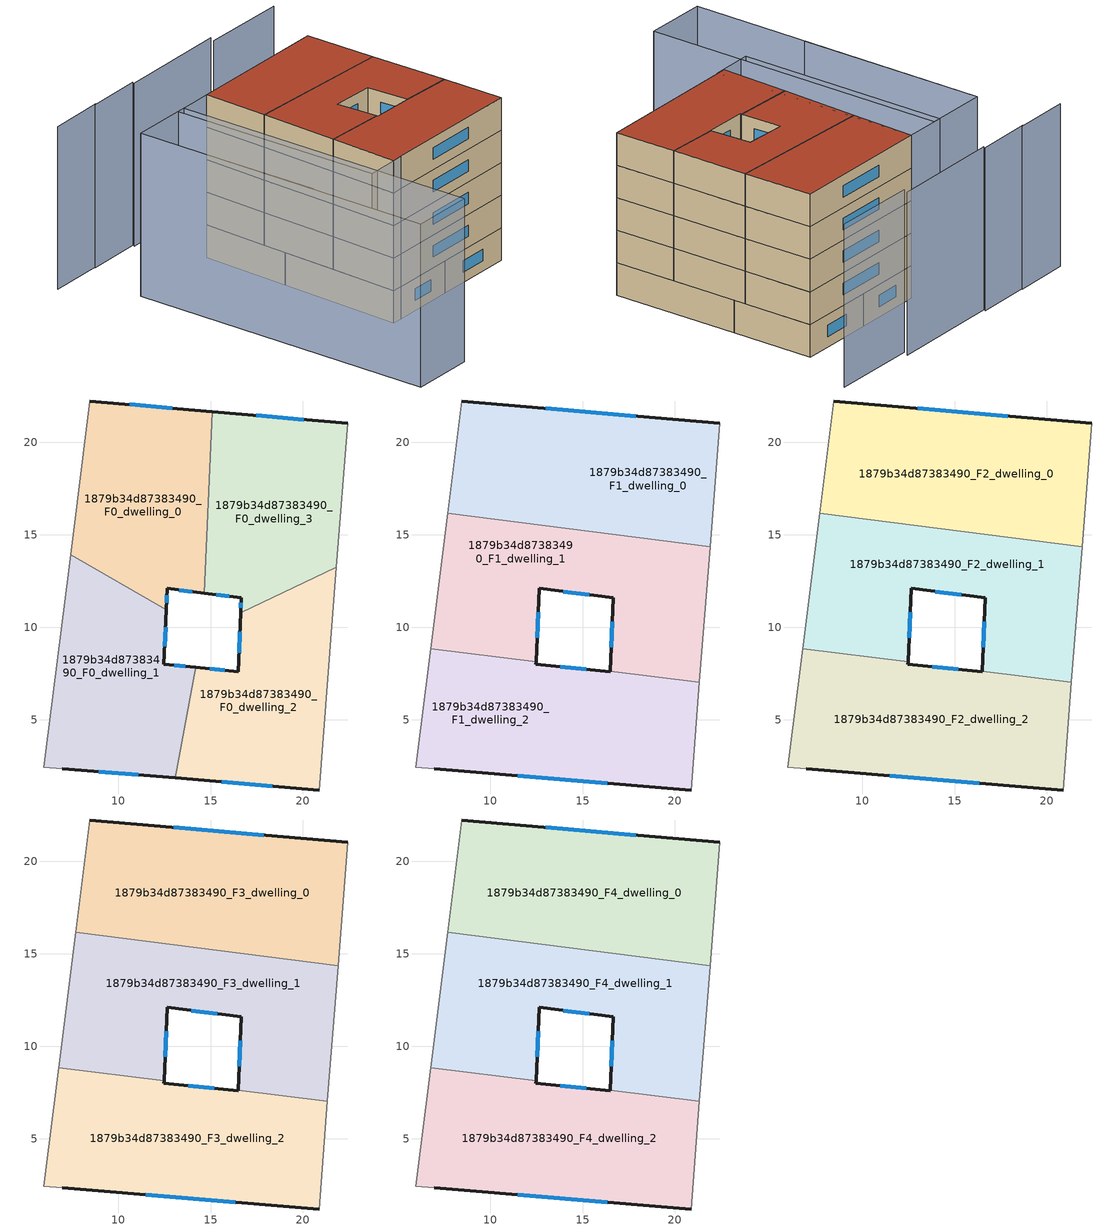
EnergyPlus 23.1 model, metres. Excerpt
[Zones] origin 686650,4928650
1879b34d87383490_F0_dwelling_0
 floor ground (EU_floor_Construction): 15.08,21.67 14.66,11.85 12.66,12.1 12.61,10.95 7.43,13.92 8.48,22.24 z0
 wall outside (EU_wall_Construction): 12.61,10.95 12.66,12.1 14.66,11.85 / 15.08,21.67 8.48,22.24 z0:3
 wall adiabatic (EU_wall_Construction): 8.48,22.24 7.43,13.92 z0:3
 wall to 1879b34d87383490_F0_dwelling_3 (EU_wall_Construction): 14.66,11.85 15.08,21.67 z0:3
 wall to 1879b34d87383490_F0_dwelling_1 (EU_wall_Construction): 7.43,13.92 12.61,10.95 z0:3
 window (EU_Window_Construction): 13.31,12.02 14.01,11.93 / 12.63,11.32 12.64,11.73 / 12.94,21.86 10.63,22.06 z0.98:2.02
1879b34d87383490_F0_dwelling_1
 floor ground (EU_floor_Construction): 12.61,10.95 12.48,8.01 14.2,7.83 13.08,1.85 6.97,2.36 5.99,2.43 7.43,13.92 z0
 wall outside (EU_wall_Construction): 14.2,7.83 12.48,8.01 12.61,10.95 / 6.97,2.36 13.08,1.85 z0:3
 wall adiabatic (EU_wall_Construction): 7.43,13.92 5.99,2.43 6.97,2.36 z0:3
 wall to 1879b34d87383490_F0_dwelling_2 (EU_wall_Construction): 13.08,1.85 14.2,7.83 z0:3
 window (EU_Window_Construction): 12.52,8.97 12.57,9.99 / 13.64,7.89 13.04,7.96 / 8.96,2.2 11.1,2.02 z0.98:2.02
1879b34d87383490_F0_dwelling_2
 floor ground (EU_floor_Construction): 21.81,13.24 20.87,1.2 13.08,1.85 14.2,7.83 16.51,7.59 16.62,10.79 z0
 wall outside (EU_wall_Construction): 16.62,10.79 16.51,7.59 14.2,7.83 / 13.08,1.85 20.87,1.2 z0:3
 wall adiabatic (EU_wall_Construction): 20.87,1.2 21.81,13.24 z0:3
 wall to 1879b34d87383490_F0_dwelling_3 (EU_wall_Construction): 21.81,13.24 16.62,10.79 z0:3
 window (EU_Window_Construction): 15.76,7.67 14.95,7.76 / 16.59,9.75 16.55,8.63 / 15.62,1.64 18.34,1.42 z0.98:2.02
1879b34d87383490_F0_dwelling_3
 floor ground (EU_floor_Construction): 22.42,21.03 21.81,13.24 16.62,10.79 16.65,11.59 14.66,11.85 15.08,21.67 z0
 wall outside (EU_wall_Construction): 14.66,11.85 16.65,11.59 16.62,10.79 / 22.42,21.03 15.08,21.67 z0:3
 wall adiabatic (EU_wall_Construction): 21.81,13.24 22.42,21.03 z0:3
 window (EU_Window_Construction): 16.64,11.33 16.63,11.05 / 15.3,11.77 16,11.68 / 20.03,21.24 17.47,21.46 z0.98:2.02
1879b34d87383490_F1_dwelling_0
 floor to 1879b34d87383490_F0_dwelling_0 (EU_floor_Construction): 15.08,21.67 14.81,15.27 7.72,16.16 8.48,22.24 z3
 floor to 1879b34d87383490_F0_dwelling_3 (EU_floor_Construction): 22.42,21.03 21.9,14.37 14.81,15.27 15.08,21.67 z3
 wall outside (EU_wall_Construction): 22.42,21.03 8.48,22.24 z3:6
 wall adiabatic (EU_wall_Construction): 21.9,14.37 22.42,21.03 / 8.48,22.24 7.71,16.16 z3:6
 wall to 1879b34d87383490_F1_dwelling_1 (EU_wall_Construction): 7.71,16.16 21.9,14.37 z3:6
 window (EU_Window_Construction): 17.88,21.43 13.01,21.85 z3.98:5.02
1879b34d87383490_F1_dwelling_1
 floor to 1879b34d87383490_F0_dwelling_0 (EU_floor_Construction): 14.81,15.27 14.66,11.85 12.66,12.1 12.61,10.95 7.43,13.92 7.72,16.16 z3
 floor to 1879b34d87383490_F0_dwelling_3 (EU_floor_Construction): 21.9,14.37 21.81,13.24 16.62,10.79 16.65,11.59 14.66,11.85 14.81,15.27 z3
 floor to 1879b34d87383490_F0_dwelling_1 (EU_floor_Construction): 12.61,10.95 12.49,8.14 6.8,8.86 7.43,13.92 z3
 floor to 1879b34d87383490_F0_dwelling_2 (EU_floor_Construction): 21.81,13.24 21.32,7.02 16.51,7.63 16.62,10.79 z3
 wall outside (EU_wall_Construction): 12.49,8.14 12.66,12.1 16.65,11.59 16.51,7.63 z3:6
 wall adiabatic (EU_wall_Construction): 7.71,16.16 6.8,8.86 / 21.32,7.02 21.9,14.37 z3:6
 wall to 1879b34d87383490_F1_dwelling_2 (EU_wall_Construction): 6.8,8.86 12.49,8.14 / 16.51,7.63 21.32,7.02 z3:6
 window (EU_Window_Construction): 12.54,9.43 12.6,10.81 / 16.61,10.3 16.56,8.92 / 13.96,11.94 15.35,11.76 z3.98:5.02
1879b34d87383490_F1_dwelling_2
 floor to 1879b34d87383490_F0_dwelling_1 (EU_floor_Construction): 14.2,7.83 13.08,1.85 6.97,2.36 5.99,2.43 6.8,8.86 12.49,8.14 12.48,8.01 z3
 floor to 1879b34d87383490_F0_dwelling_2 (EU_floor_Construction): 21.32,7.02 20.87,1.2 13.08,1.85 14.2,7.83 16.51,7.59 16.51,7.63 z3
 wall outside (EU_wall_Construction): 16.51,7.63 16.51,7.59 12.48,8.01 12.49,8.14 / 6.97,2.36 20.87,1.2 z3:6
 wall adiabatic (EU_wall_Construction): 20.87,1.2 21.32,7.02 / 6.8,8.86 5.99,2.43 6.97,2.36 z3:6
 window (EU_Window_Construction): 15.2,7.73 13.79,7.88 / 11.49,1.99 16.35,1.58 z3.98:5.02
1879b34d87383490_F2_dwelling_0
 floor to 1879b34d87383490_F1_dwelling_0 (EU_floor_Construction): 22.42,21.03 21.9,14.37 7.71,16.16 8.48,22.24 z6
 wall outside (EU_wall_Construction): 22.42,21.03 8.48,22.24 z6:9
 wall adiabatic (EU_wall_Construction): 21.9,14.37 22.42,21.03 / 8.48,22.24 7.71,16.16 z6:9
 wall to 1879b34d87383490_F2_dwelling_1 (EU_wall_Construction): 7.71,16.16 21.9,14.37 z6:9
 window (EU_Window_Construction): 17.88,21.43 13.01,21.85 z6.98:8.02
1879b34d87383490_F2_dwelling_1
 floor to 1879b34d87383490_F1_dwelling_1 (EU_floor_Construction): 21.9,14.37 21.32,7.02 16.51,7.63 16.65,11.59 12.66,12.1 12.49,8.14 6.8,8.86 7.71,16.16 z6
 wall outside (EU_wall_Construction): 12.49,8.14 12.66,12.1 16.65,11.59 16.51,7.63 z6:9
 wall adiabatic (EU_wall_Construction): 7.71,16.16 6.8,8.86 / 21.32,7.02 21.9,14.37 z6:9
 wall to 1879b34d87383490_F2_dwelling_2 (EU_wall_Construction): 6.8,8.86 12.49,8.14 / 16.51,7.63 21.32,7.02 z6:9
 window (EU_Window_Construction): 12.54,9.43 12.6,10.81 / 16.61,10.3 16.56,8.92 / 13.96,11.94 15.35,11.76 z6.98:8.02
1879b34d87383490_F2_dwelling_2
 floor to 1879b34d87383490_F1_dwelling_2 (EU_floor_Construction): 21.32,7.02 20.87,1.2 6.97,2.36 5.99,2.43 6.8,8.86 12.49,8.14 12.48,8.01 16.51,7.59 16.51,7.63 z6
 wall outside (EU_wall_Construction): 16.51,7.63 16.51,7.59 12.48,8.01 12.49,8.14 / 6.97,2.36 20.87,1.2 z6:9
 wall adiabatic (EU_wall_Construction): 20.87,1.2 21.32,7.02 / 6.8,8.86 5.99,2.43 6.97,2.36 z6:9
 window (EU_Window_Construction): 15.2,7.73 13.79,7.88 / 11.49,1.99 16.35,1.58 z6.98:8.02
1879b34d87383490_F3_dwelling_0
 floor to 1879b34d87383490_F2_dwelling_0 (EU_floor_Construction): 22.42,21.03 21.9,14.37 7.71,16.16 8.48,22.24 z9
 wall outside (EU_wall_Construction): 22.42,21.03 8.48,22.24 z9:12
 wall adiabatic (EU_wall_Construction): 21.9,14.37 22.42,21.03 / 8.48,22.24 7.71,16.16 z9:12
 wall to 1879b34d87383490_F3_dwelling_1 (EU_wall_Construction): 7.71,16.16 21.9,14.37 z9:12
 window (EU_Window_Construction): 17.88,21.43 13.01,21.85 z9.98:11.02
1879b34d87383490_F3_dwelling_1
 floor to 1879b34d87383490_F2_dwelling_1 (EU_floor_Construction): 21.9,14.37 21.32,7.02 16.51,7.63 16.65,11.59 12.66,12.1 12.49,8.14 6.8,8.86 7.71,16.16 z9
 wall outside (EU_wall_Construction): 12.49,8.14 12.66,12.1 16.65,11.59 16.51,7.63 z9:12
 wall adiabatic (EU_wall_Construction): 7.71,16.16 6.8,8.86 / 21.32,7.02 21.9,14.37 z9:12
 wall to 1879b34d87383490_F3_dwelling_2 (EU_wall_Construction): 6.8,8.86 12.49,8.14 / 16.51,7.63 21.32,7.02 z9:12
 window (EU_Window_Construction): 12.54,9.43 12.6,10.81 / 16.61,10.3 16.56,8.92 / 13.96,11.94 15.35,11.76 z9.98:11.02
1879b34d87383490_F3_dwelling_2
 floor to 1879b34d87383490_F2_dwelling_2 (EU_floor_Construction): 21.32,7.02 20.87,1.2 6.97,2.36 5.99,2.43 6.8,8.86 12.49,8.14 12.48,8.01 16.51,7.59 16.51,7.63 z9
 wall outside (EU_wall_Construction): 16.51,7.63 16.51,7.59 12.48,8.01 12.49,8.14 / 6.97,2.36 20.87,1.2 z9:12
 wall adiabatic (EU_wall_Construction): 20.87,1.2 21.32,7.02 / 6.8,8.86 5.99,2.43 6.97,2.36 z9:12
 window (EU_Window_Construction): 15.2,7.73 13.79,7.88 / 11.49,1.99 16.35,1.58 z9.98:11.02
1879b34d87383490_F4_dwelling_0
 floor to 1879b34d87383490_F3_dwelling_0 (EU_floor_Construction): 22.42,21.03 21.9,14.37 7.71,16.16 8.48,22.24 z12
 wall outside (EU_wall_Construction): 22.42,21.03 8.48,22.24 z12:15
 wall adiabatic (EU_wall_Construction): 21.9,14.37 22.42,21.03 / 8.48,22.24 7.71,16.16 z12:15
 wall to 1879b34d87383490_F4_dwelling_1 (EU_wall_Construction): 7.71,16.16 21.9,14.37 z12:15
 window (EU_Window_Construction): 17.88,21.43 13.01,21.85 z12.98:14.02
 roof outside (EU_roof_Construction): 21.9,14.37 22.42,21.03 8.48,22.24 7.71,16.16 z15
1879b34d87383490_F4_dwelling_1
 floor to 1879b34d87383490_F3_dwelling_1 (EU_floor_Construction): 21.9,14.37 21.32,7.02 16.51,7.63 16.65,11.59 12.66,12.1 12.49,8.14 6.8,8.86 7.71,16.16 z12
 wall outside (EU_wall_Construction): 12.49,8.14 12.66,12.1 16.65,11.59 16.51,7.63 z12:15
 wall adiabatic (EU_wall_Construction): 7.71,16.16 6.8,8.86 / 21.32,7.02 21.9,14.37 z12:15
 wall to 1879b34d87383490_F4_dwelling_2 (EU_wall_Construction): 6.8,8.86 12.49,8.14 / 16.51,7.63 21.32,7.02 z12:15
 window (EU_Window_Construction): 12.54,9.43 12.6,10.81 / 16.61,10.3 16.56,8.92 / 13.96,11.94 15.35,11.76 z12.98:14.02
 roof outside (EU_roof_Construction): 21.32,7.02 21.9,14.37 7.71,16.16 6.8,8.86 12.49,8.14 12.66,12.1 16.65,11.59 16.51,7.63 z15
1879b34d87383490_F4_dwelling_2
 floor to 1879b34d87383490_F3_dwelling_2 (EU_floor_Construction): 21.32,7.02 20.87,1.2 6.97,2.36 5.99,2.43 6.8,8.86 12.49,8.14 12.48,8.01 16.51,7.59 16.51,7.63 z12
 wall outside (EU_wall_Construction): 16.51,7.63 16.51,7.59 12.48,8.01 12.49,8.14 / 6.97,2.36 20.87,1.2 z12:15
 wall adiabatic (EU_wall_Construction): 20.87,1.2 21.32,7.02 / 6.8,8.86 5.99,2.43 6.97,2.36 z12:15
 window (EU_Window_Construction): 15.2,7.73 13.79,7.88 / 11.49,1.99 16.35,1.58 z12.98:14.02
 roof outside (EU_roof_Construction): 20.87,1.2 21.32,7.02 16.51,7.63 16.51,7.59 12.48,8.01 12.49,8.14 6.8,8.86 5.99,2.43 6.97,2.36 z15
shading: 25.77,26.42 17.56,27.16 / -0.69,22.97 -2.08,5.29 / 7.23,28.66 1.98,29.07 / 2.15,29.13 -3.18,29.51 / 17.88,27.67 7.17,28.49 / -3.13,-5.85 -0.69,23 / -0.69,23 5.3,22.49 / 5.3,22.49 2.87,-6.35 / 2.87,-6.35 -3.13,-5.85 / 4.5,22.56 8.48,22.24 / 8.48,22.24 6.9,2.32 / 6.9,2.32 2.92,2.63 / 2.92,2.63 4.5,22.56 z0:15
[Building]
EU S2 Campaign: North Axis=0; Terrain=City; Solar Distribution=FullExterior
[Site:Location]
Bologna: Latitude=44.5; Longitude=11.25; Time Zone=1; Elevation=37
[SizingPeriod:WeatherFileDays]
AnnualSizingPeriod: Begin Month=1; Begin Day of Month=1; End Month=12; End Day of Month=31; Day of Week for Start Day=Monday; Use Weather File Daylight Saving Period=No; Use Weather File Rain and Snow Indicators=No
[MATERIAL]
EU_InternalMass_Material: Roughness=MediumRough; Thickness=0.1; Conductivity=1; Density=1800; Specific Heat=900; Thermal Absorptance=0.9; Solar Absorptance=0.7; Visible Absorptance=0.7
[MATERIAL:NOMASS] Roughness=MediumRough; Thermal Absorptance=0.9; Solar Absorptance=0.7; Visible Absorptance=0.7
Name | Thermal Resistance
EU_wall_NoMass | 0.905828
EU_roof_NoMass | 0.37593
EU_floor_NoMass | 0.67114
[WINDOWMATERIAL:SIMPLEGLAZINGSYSTEM]
EU_Window_SimpleGlazing: UFactor=4.52486; Solar Heat Gain Coefficient=0.85; Visible Transmittance=0.85
[CONSTRUCTION]
EU_wall_Construction: EU_wall_NoMass
EU_roof_Construction: EU_roof_NoMass
EU_floor_Construction: EU_floor_NoMass
EU_InternalMass_Construction: EU_InternalMass_Material
EU_Window_Construction: EU_Window_SimpleGlazing
[ZONE] Type=1; Multiplier=1; Ceiling Height=autocalculate; Floor Area=autocalculate; Part of Total Floor Area=Yes
Name | Volume
1879b34d87383490_F0_dwelling_0 | 203.759
1879b34d87383490_F1_dwelling_0 | 271.671
1879b34d87383490_F2_dwelling_0; 1879b34d87383490_F3_dwelling_0; 1879b34d87383490_F4_dwelling_0; 1879b34d87383490_F2_dwelling_1; 1879b34d87383490_F3_dwelling_1; 1879b34d87383490_F4_dwelling_1 | 271.677
1879b34d87383490_F0_dwelling_1 | 203.752
1879b34d87383490_F1_dwelling_1 | 271.668
1879b34d87383490_F0_dwelling_2 | 203.766
1879b34d87383490_F1_dwelling_2 | 271.684
1879b34d87383490_F2_dwelling_2; 1879b34d87383490_F3_dwelling_2; 1879b34d87383490_F4_dwelling_2 | 271.687
1879b34d87383490_F0_dwelling_3 | 203.763
[INTERNALMASS] Construction=EU_InternalMass_Construction
Name | Zone or ZoneList | Surface Area
1879b34d87383490_F0_dwelling_0_EU_InternalMass | 1879b34d87383490_F0_dwelling_0 | 67.9196
1879b34d87383490_F0_dwelling_1_EU_InternalMass | 1879b34d87383490_F0_dwelling_1 | 67.9176
1879b34d87383490_F0_dwelling_2_EU_InternalMass | 1879b34d87383490_F0_dwelling_2 | 67.9221
1879b34d87383490_F0_dwelling_3_EU_InternalMass | 1879b34d87383490_F0_dwelling_3 | 67.9207
1879b34d87383490_F1_dwelling_0_EU_InternalMass | 1879b34d87383490_F1_dwelling_0 | 90.5592
1879b34d87383490_F1_dwelling_1_EU_InternalMass | 1879b34d87383490_F1_dwelling_1 | 90.5588
1879b34d87383490_F1_dwelling_2_EU_InternalMass | 1879b34d87383490_F1_dwelling_2 | 90.5626
1879b34d87383490_F2_dwelling_0_EU_InternalMass | 1879b34d87383490_F2_dwelling_0 | 90.5592
1879b34d87383490_F2_dwelling_1_EU_InternalMass | 1879b34d87383490_F2_dwelling_1 | 90.5588
1879b34d87383490_F2_dwelling_2_EU_InternalMass | 1879b34d87383490_F2_dwelling_2 | 90.5626
1879b34d87383490_F3_dwelling_0_EU_InternalMass | 1879b34d87383490_F3_dwelling_0 | 90.5592
1879b34d87383490_F3_dwelling_1_EU_InternalMass | 1879b34d87383490_F3_dwelling_1 | 90.5588
1879b34d87383490_F3_dwelling_2_EU_InternalMass | 1879b34d87383490_F3_dwelling_2 | 90.5626
1879b34d87383490_F4_dwelling_0_EU_InternalMass | 1879b34d87383490_F4_dwelling_0 | 90.5592
1879b34d87383490_F4_dwelling_1_EU_InternalMass | 1879b34d87383490_F4_dwelling_1 | 90.5588
1879b34d87383490_F4_dwelling_2_EU_InternalMass | 1879b34d87383490_F4_dwelling_2 | 90.5626
[OTHEREQUIPMENT] Fuel Type=Electricity; Design Level Calculation Method=Watts/Area; Power per Zone Floor Area=1; Fraction Latent=0; Fraction Radiant=0; Fraction Lost=0; Carbon Dioxide Generation Rate=0; EndUse Subcategory=EU_Step8_InternalGains
Name | Zone or ZoneList or Space or SpaceList | Schedule
EU_Step8_InternalGain_1879b34d87383490_F0_dwelling_0_f000 | 1879b34d87383490_F0_dwelling_0 | EU_Step8_GainSchedule_1879b34d87383490_F0_dwelling_0_f000
EU_Step8_InternalGain_1879b34d87383490_F0_dwelling_1_f000 | 1879b34d87383490_F0_dwelling_1 | EU_Step8_GainSchedule_1879b34d87383490_F0_dwelling_1_f000
EU_Step8_InternalGain_1879b34d87383490_F0_dwelling_2_f000 | 1879b34d87383490_F0_dwelling_2 | EU_Step8_GainSchedule_1879b34d87383490_F0_dwelling_2_f000
EU_Step8_InternalGain_1879b34d87383490_F0_dwelling_3_f000 | 1879b34d87383490_F0_dwelling_3 | EU_Step8_GainSchedule_1879b34d87383490_F0_dwelling_3_f000
EU_Step8_InternalGain_1879b34d87383490_F1_dwelling_0_f000 | 1879b34d87383490_F1_dwelling_0 | EU_Step8_GainSchedule_1879b34d87383490_F1_dwelling_0_f000
EU_Step8_InternalGain_1879b34d87383490_F1_dwelling_1_f000 | 1879b34d87383490_F1_dwelling_1 | EU_Step8_GainSchedule_1879b34d87383490_F1_dwelling_1_f000
EU_Step8_InternalGain_1879b34d87383490_F1_dwelling_2_f000 | 1879b34d87383490_F1_dwelling_2 | EU_Step8_GainSchedule_1879b34d87383490_F1_dwelling_2_f000
EU_Step8_InternalGain_1879b34d87383490_F2_dwelling_0_f000 | 1879b34d87383490_F2_dwelling_0 | EU_Step8_GainSchedule_1879b34d87383490_F2_dwelling_0_f000
EU_Step8_InternalGain_1879b34d87383490_F2_dwelling_1_f000 | 1879b34d87383490_F2_dwelling_1 | EU_Step8_GainSchedule_1879b34d87383490_F2_dwelling_1_f000
EU_Step8_InternalGain_1879b34d87383490_F2_dwelling_2_f000 | 1879b34d87383490_F2_dwelling_2 | EU_Step8_GainSchedule_1879b34d87383490_F2_dwelling_2_f000
EU_Step8_InternalGain_1879b34d87383490_F3_dwelling_0_f000 | 1879b34d87383490_F3_dwelling_0 | EU_Step8_GainSchedule_1879b34d87383490_F3_dwelling_0_f000
EU_Step8_InternalGain_1879b34d87383490_F3_dwelling_1_f000 | 1879b34d87383490_F3_dwelling_1 | EU_Step8_GainSchedule_1879b34d87383490_F3_dwelling_1_f000
EU_Step8_InternalGain_1879b34d87383490_F3_dwelling_2_f000 | 1879b34d87383490_F3_dwelling_2 | EU_Step8_GainSchedule_1879b34d87383490_F3_dwelling_2_f000
EU_Step8_InternalGain_1879b34d87383490_F4_dwelling_0_f000 | 1879b34d87383490_F4_dwelling_0 | EU_Step8_GainSchedule_1879b34d87383490_F4_dwelling_0_f000
EU_Step8_InternalGain_1879b34d87383490_F4_dwelling_1_f000 | 1879b34d87383490_F4_dwelling_1 | EU_Step8_GainSchedule_1879b34d87383490_F4_dwelling_1_f000
EU_Step8_InternalGain_1879b34d87383490_F4_dwelling_2_f000 | 1879b34d87383490_F4_dwelling_2 | EU_Step8_GainSchedule_1879b34d87383490_F4_dwelling_2_f000
[ZONEVENTILATION:DESIGNFLOWRATE] Schedule=EU_AlwaysOn; Design Flow Rate Calculation Method=AirChanges/Hour; Air Changes per Hour=0.73129; Ventilation Type=Natural; Fan Pressure Rise=0; Fan Total Efficiency=1; Constant Term Coefficient=1; Temperature Term Coefficient=0; Velocity Term Coefficient=0; Velocity Squared Term Coefficient=0; Minimum Indoor Temperature=-100; Maximum Indoor Temperature=100; Delta Temperature=-100; Minimum Outdoor Temperature=-100; Maximum Outdoor Temperature=100; Maximum Wind Speed=40
Name | Zone or ZoneList or Space or SpaceList
EU_ConstantAir_1879b34d87383490_F0_dwelling_0 | 1879b34d87383490_F0_dwelling_0
EU_ConstantAir_1879b34d87383490_F0_dwelling_1 | 1879b34d87383490_F0_dwelling_1
EU_ConstantAir_1879b34d87383490_F0_dwelling_2 | 1879b34d87383490_F0_dwelling_2
EU_ConstantAir_1879b34d87383490_F0_dwelling_3 | 1879b34d87383490_F0_dwelling_3
EU_ConstantAir_1879b34d87383490_F1_dwelling_0 | 1879b34d87383490_F1_dwelling_0
EU_ConstantAir_1879b34d87383490_F1_dwelling_1 | 1879b34d87383490_F1_dwelling_1
EU_ConstantAir_1879b34d87383490_F1_dwelling_2 | 1879b34d87383490_F1_dwelling_2
EU_ConstantAir_1879b34d87383490_F2_dwelling_0 | 1879b34d87383490_F2_dwelling_0
EU_ConstantAir_1879b34d87383490_F2_dwelling_1 | 1879b34d87383490_F2_dwelling_1
EU_ConstantAir_1879b34d87383490_F2_dwelling_2 | 1879b34d87383490_F2_dwelling_2
EU_ConstantAir_1879b34d87383490_F3_dwelling_0 | 1879b34d87383490_F3_dwelling_0
EU_ConstantAir_1879b34d87383490_F3_dwelling_1 | 1879b34d87383490_F3_dwelling_1
EU_ConstantAir_1879b34d87383490_F3_dwelling_2 | 1879b34d87383490_F3_dwelling_2
EU_ConstantAir_1879b34d87383490_F4_dwelling_0 | 1879b34d87383490_F4_dwelling_0
EU_ConstantAir_1879b34d87383490_F4_dwelling_1 | 1879b34d87383490_F4_dwelling_1
EU_ConstantAir_1879b34d87383490_F4_dwelling_2 | 1879b34d87383490_F4_dwelling_2
[HVACTEMPLATE:THERMOSTAT] Constant Heating Setpoint=20; Constant Cooling Setpoint=50
EU_HeatOnly_1879b34d87383490_F0_dwelling_0; EU_HeatOnly_1879b34d87383490_F0_dwelling_1; EU_HeatOnly_1879b34d87383490_F0_dwelling_2; EU_HeatOnly_1879b34d87383490_F0_dwelling_3; EU_HeatOnly_1879b34d87383490_F1_dwelling_0; EU_HeatOnly_1879b34d87383490_F1_dwelling_1; EU_HeatOnly_1879b34d87383490_F1_dwelling_2; EU_HeatOnly_1879b34d87383490_F2_dwelling_0; EU_HeatOnly_1879b34d87383490_F2_dwelling_1; EU_HeatOnly_1879b34d87383490_F2_dwelling_2; EU_HeatOnly_1879b34d87383490_F3_dwelling_0; EU_HeatOnly_1879b34d87383490_F3_dwelling_1; EU_HeatOnly_1879b34d87383490_F3_dwelling_2; EU_HeatOnly_1879b34d87383490_F4_dwelling_0; EU_HeatOnly_1879b34d87383490_F4_dwelling_1; EU_HeatOnly_1879b34d87383490_F4_dwelling_2
[HVACTEMPLATE:ZONE:IDEALLOADSAIRSYSTEM] System Availability Schedule=EU_AlwaysOn; Maximum Heating Supply Air Temperature=50; Minimum Cooling Supply Air Temperature=13; Maximum Heating Supply Air Humidity Ratio=0.0156; Minimum Cooling Supply Air Humidity Ratio=0.0077; Heating Limit=NoLimit; Cooling Limit=NoLimit; Heating Availability Schedule=EU_AlwaysOn; Cooling Availability Schedule=EU_CoolingOff; Dehumidification Control Type=ConstantSensibleHeatRatio; Cooling Sensible Heat Ratio=0.7; Dehumidification Setpoint=60; Humidification Control Type=None; Humidification Setpoint=30; Outdoor Air Method=None; Outdoor Air Flow Rate per Person=0.00944; Outdoor Air Flow Rate per Zone Floor Area=0; Outdoor Air Flow Rate per Zone=0; Demand Controlled Ventilation Type=None; Outdoor Air Economizer Type=NoEconomizer; Heat Recovery Type=None; Sensible Heat Recovery Effectiveness=0.7; Latent Heat Recovery Effectiveness=0.65
Name | Template Thermostat
1879b34d87383490_F0_dwelling_0 | EU_HeatOnly_1879b34d87383490_F0_dwelling_0
1879b34d87383490_F0_dwelling_1 | EU_HeatOnly_1879b34d87383490_F0_dwelling_1
1879b34d87383490_F0_dwelling_2 | EU_HeatOnly_1879b34d87383490_F0_dwelling_2
1879b34d87383490_F0_dwelling_3 | EU_HeatOnly_1879b34d87383490_F0_dwelling_3
1879b34d87383490_F1_dwelling_0 | EU_HeatOnly_1879b34d87383490_F1_dwelling_0
1879b34d87383490_F1_dwelling_1 | EU_HeatOnly_1879b34d87383490_F1_dwelling_1
1879b34d87383490_F1_dwelling_2 | EU_HeatOnly_1879b34d87383490_F1_dwelling_2
1879b34d87383490_F2_dwelling_0 | EU_HeatOnly_1879b34d87383490_F2_dwelling_0
1879b34d87383490_F2_dwelling_1 | EU_HeatOnly_1879b34d87383490_F2_dwelling_1
1879b34d87383490_F2_dwelling_2 | EU_HeatOnly_1879b34d87383490_F2_dwelling_2
1879b34d87383490_F3_dwelling_0 | EU_HeatOnly_1879b34d87383490_F3_dwelling_0
1879b34d87383490_F3_dwelling_1 | EU_HeatOnly_1879b34d87383490_F3_dwelling_1
1879b34d87383490_F3_dwelling_2 | EU_HeatOnly_1879b34d87383490_F3_dwelling_2
1879b34d87383490_F4_dwelling_0 | EU_HeatOnly_1879b34d87383490_F4_dwelling_0
1879b34d87383490_F4_dwelling_1 | EU_HeatOnly_1879b34d87383490_F4_dwelling_1
1879b34d87383490_F4_dwelling_2 | EU_HeatOnly_1879b34d87383490_F4_dwelling_2
[SIZING:ZONE] Zone Cooling Design Supply Air Temperature Input Method=SupplyAirTemperature; Zone Cooling Design Supply Air Temperature=13; Zone Heating Design Supply Air Temperature Input Method=SupplyAirTemperature; Zone Heating Design Supply Air Temperature=50; Zone Cooling Design Supply Air Humidity Ratio=0.008; Zone Heating Design Supply Air Humidity Ratio=0.008; Cooling Design Air Flow Method=DesignDay; Cooling Design Air Flow Rate=0; Cooling Minimum Air Flow per Zone Floor Area=0.000762; Cooling Minimum Air Flow=0; Cooling Minimum Air Flow Fraction=0.2; Heating Design Air Flow Method=DesignDay; Heating Design Air Flow Rate=0; Heating Maximum Air Flow per Zone Floor Area=0.002032; Heating Maximum Air Flow=0.141576; Heating Maximum Air Flow Fraction=0.3; Account for Dedicated Outdoor Air System=No; Dedicated Outdoor Air System Control Strategy=NeutralSupplyAir; Dedicated Outdoor Air Low Setpoint Temperature for Design=autosize; Dedicated Outdoor Air High Setpoint Temperature for Design=autosize; Zone Load Sizing Method=Sensible Load Only No Latent Load; Zone Latent Cooling Design Supply Air Humidity Ratio Input Method=HumidityRatioDifference; Zone Cooling Design Supply Air Humidity Ratio Difference=0.005; Zone Latent Heating Design Supply Air Humidity Ratio Input Method=HumidityRatioDifference; Zone Humidification Design Supply Air Humidity Ratio Difference=0.005
1879b34d87383490_F0_dwelling_0; 1879b34d87383490_F0_dwelling_1; 1879b34d87383490_F0_dwelling_2; 1879b34d87383490_F0_dwelling_3; 1879b34d87383490_F1_dwelling_0; 1879b34d87383490_F1_dwelling_1; 1879b34d87383490_F1_dwelling_2; 1879b34d87383490_F2_dwelling_0; 1879b34d87383490_F2_dwelling_1; 1879b34d87383490_F2_dwelling_2; 1879b34d87383490_F3_dwelling_0; 1879b34d87383490_F3_dwelling_1; 1879b34d87383490_F3_dwelling_2; 1879b34d87383490_F4_dwelling_0; 1879b34d87383490_F4_dwelling_1; 1879b34d87383490_F4_dwelling_2
[SCHEDULE:CONSTANT]
Name | Hourly Value
EU_AlwaysOn | 1
EU_CoolingOff | 0
[SCHEDULE:FILE] Column Number=1; Rows to Skip at Top=0; Number of Hours of Data=8760; Column Separator=Comma; Interpolate to Timestep=No; Minutes per Item=60; Adjust Schedule for Daylight Savings=Yes
Name | File
EU_Step8_GainSchedule_1879b34d87383490_F0_dwelling_0_f000 | ../../schedules/1879b34d87383490/1879b34d87383490_F0_dwelling_0_f000_gain.csv
EU_Step8_GainSchedule_1879b34d87383490_F0_dwelling_1_f000 | ../../schedules/1879b34d87383490/1879b34d87383490_F0_dwelling_1_f000_gain.csv
EU_Step8_GainSchedule_1879b34d87383490_F0_dwelling_2_f000 | ../../schedules/1879b34d87383490/1879b34d87383490_F0_dwelling_2_f000_gain.csv
EU_Step8_GainSchedule_1879b34d87383490_F0_dwelling_3_f000 | ../../schedules/1879b34d87383490/1879b34d87383490_F0_dwelling_3_f000_gain.csv
EU_Step8_GainSchedule_1879b34d87383490_F1_dwelling_0_f000 | ../../schedules/1879b34d87383490/1879b34d87383490_F1_dwelling_0_f000_gain.csv
EU_Step8_GainSchedule_1879b34d87383490_F1_dwelling_1_f000 | ../../schedules/1879b34d87383490/1879b34d87383490_F1_dwelling_1_f000_gain.csv
EU_Step8_GainSchedule_1879b34d87383490_F1_dwelling_2_f000 | ../../schedules/1879b34d87383490/1879b34d87383490_F1_dwelling_2_f000_gain.csv
EU_Step8_GainSchedule_1879b34d87383490_F2_dwelling_0_f000 | ../../schedules/1879b34d87383490/1879b34d87383490_F2_dwelling_0_f000_gain.csv
EU_Step8_GainSchedule_1879b34d87383490_F2_dwelling_1_f000 | ../../schedules/1879b34d87383490/1879b34d87383490_F2_dwelling_1_f000_gain.csv
EU_Step8_GainSchedule_1879b34d87383490_F2_dwelling_2_f000 | ../../schedules/1879b34d87383490/1879b34d87383490_F2_dwelling_2_f000_gain.csv
EU_Step8_GainSchedule_1879b34d87383490_F3_dwelling_0_f000 | ../../schedules/1879b34d87383490/1879b34d87383490_F3_dwelling_0_f000_gain.csv
EU_Step8_GainSchedule_1879b34d87383490_F3_dwelling_1_f000 | ../../schedules/1879b34d87383490/1879b34d87383490_F3_dwelling_1_f000_gain.csv
EU_Step8_GainSchedule_1879b34d87383490_F3_dwelling_2_f000 | ../../schedules/1879b34d87383490/1879b34d87383490_F3_dwelling_2_f000_gain.csv
EU_Step8_GainSchedule_1879b34d87383490_F4_dwelling_0_f000 | ../../schedules/1879b34d87383490/1879b34d87383490_F4_dwelling_0_f000_gain.csv
EU_Step8_GainSchedule_1879b34d87383490_F4_dwelling_1_f000 | ../../schedules/1879b34d87383490/1879b34d87383490_F4_dwelling_1_f000_gain.csv
EU_Step8_GainSchedule_1879b34d87383490_F4_dwelling_2_f000 | ../../schedules/1879b34d87383490/1879b34d87383490_F4_dwelling_2_f000_gain.csv
